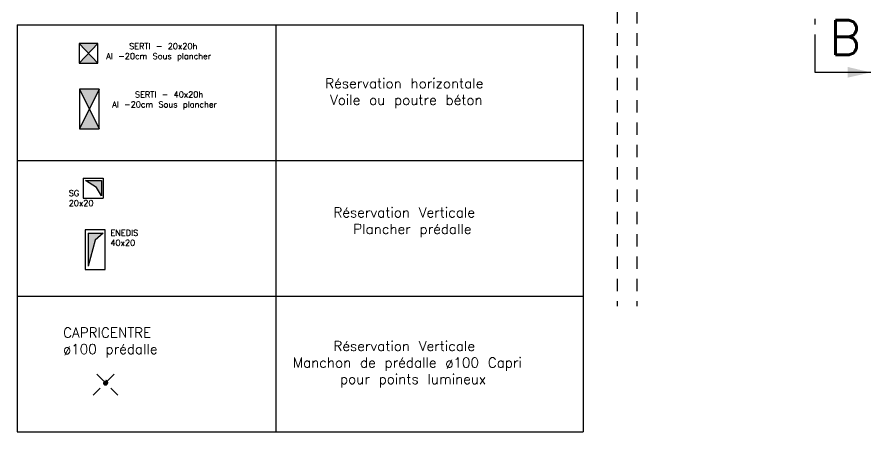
# Model space of a CAD drawing. Extents: x 308 to 787, y -199 to -146.
# Drawn here: x 318.05 to 326.65, y -182.59 to -178.4 of the extents above; entities that cross this region are included whole.
import ezdxf

# ---------------------------------------------------------------- set-up
doc = ezdxf.new("R2010")
doc.units = 0
doc.header["$LTSCALE"] = 0.5
doc.header["$MEASUREMENT"] = 0
doc.linetypes.add('CACHE', pattern=[0.375, 0.25, -0.125])
doc.linetypes.add('CONTINU', pattern=[0])
doc.layers.get('0').update_dxf_attribs({"linetype": 'CONTINUOUS'})
for name, color, linetype in [('1_AJSA_vue2', 13, 'CONTINUOUS'), ('_ SERTI RESERVATION', 210, 'CACHE'), ('ELFOATTR', 7, 'CONTINUOUS'), ('REP-COUPES', 5, 'CONTINUOUS')]:
    doc.layers.add(name, color=color, linetype=linetype)
doc.styles.add('ROMANS8', font='romans.shx', dxfattribs={"width": 0.7})
doc.styles.get("Standard").update_dxf_attribs({"font": 'txt.shx'})

# ---------------------------------------------------------------- blocks, each defined once
blk = doc.blocks.new('Ldouille')
h = blk.add_hatch(color=256)
h.dxf.hatch_style = 1
h.paths.add_polyline_path([(8.8, 0, 1), (-8.8, 0, 1)])
for p, q in [((-50, 50), (50, -50)), ((50, 50), (-50, -50))]:
    blk.add_line(p, q)
blk.add_circle((0, 0), 8.82)
at = {"layer": 'ELFOATTR', "flags": 11}
for tag, p in [('LUM', (45.3, -4.4, 0)), ('NOM', (45.3, -21.2, 0))]:
    blk.add_attdef(tag, p, '', height=10, dxfattribs=at)

msp = doc.modelspace()

# ---------------------------------------------------------------- hatches: boundary and pattern name
at = {"layer": '_ SERTI RESERVATION', "linetype": 'CONTINU'}
h = msp.add_hatch(color=6, dxfattribs=at)
h.dxf.hatch_style = 1
h.paths.add_polyline_path([(318.7695, -178.7688), (318.8645, -178.6688), (318.6745, -178.6688)])
h.paths.add_polyline_path([(318.8645, -178.8688), (318.7695, -178.7688), (318.6745, -178.8688)])
h = msp.add_hatch(color=6, dxfattribs=at)
h.dxf.hatch_style = 1
h.paths.add_polyline_path([(318.7786, -179.328), (318.8786, -179.128), (318.6786, -179.128)])
h.paths.add_polyline_path([(318.8786, -179.528), (318.7786, -179.328), (318.6786, -179.528)])
at = {"layer": '_ SERTI RESERVATION', "linetype": 'ByBlock'}
h = msp.add_hatch(color=256, dxfattribs=at)
h.dxf.hatch_style = 1
h.paths.add_polyline_path([(318.9025, -180.0516), (318.7382, -180.0516), (318.8517, -180.1202), (318.9025, -180.2067)])
h = msp.add_hatch(color=256, dxfattribs=at)
h.dxf.hatch_style = 1
h.paths.add_polyline_path([(318.8365, -180.6508), (318.9174, -180.5804), (318.765, -180.5804), (318.765, -180.9128)])

# ---------------------------------------------------------------- linework, layer by layer
at = {"layer": '1_AJSA_vue2', "linetype": 'CACHE'}
for p, q in [((324.0959, -177.6662), (324.0959, -181.3169)), ((324.2947, -177.6662), (324.2947, -181.3169))]:
    msp.add_line(p, q, dxfattribs=at)
at = {"layer": '_ SERTI RESERVATION', "color": 7, "linetype": 'CONTINU'}
for p, q in [((318.0504, -178.48), (318.0504, -182.5858)), ((318.0504, -178.48), (323.7554, -178.48)), ((320.6565, -178.48), (320.6565, -182.5858)), ((323.7554, -178.48), (323.7554, -182.5858)), ((318.0504, -179.8486), (323.7554, -179.8486)), ((318.0504, -181.2172), (323.7554, -181.2172)), ((318.0504, -182.5858), (323.7554, -182.5858))]:
    msp.add_line(p, q, dxfattribs=at)
at = {"layer": '_ SERTI RESERVATION', "linetype": 'CONTINU'}
for p, q in [((318.6745, -178.6688), (318.6745, -178.8688)), ((318.8645, -178.6688), (318.6745, -178.6688)), ((318.6745, -178.6688), (318.8645, -178.8688)), ((318.8645, -178.6688), (318.6745, -178.8688)), ((318.8645, -178.8688), (318.8645, -178.6688)), ((318.6745, -178.8688), (318.8645, -178.8688)), ((318.6786, -179.128), (318.6786, -179.528)), ((318.8786, -179.128), (318.6786, -179.128)), ((318.6786, -179.128), (318.8786, -179.528)), ((318.8786, -179.128), (318.6786, -179.528)), ((318.8786, -179.528), (318.8786, -179.128)), ((318.6786, -179.528), (318.8786, -179.528))]:
    msp.add_line(p, q, dxfattribs=at)
at = {"layer": '_ SERTI RESERVATION', "linetype": 'ByBlock'}
for p, q in [((318.7374, -180.5469), (318.7374, -180.9469)), ((318.9374, -180.5469), (318.7374, -180.5469)), ((318.9374, -180.9469), (318.9374, -180.5469)), ((318.765, -180.5804), (318.765, -180.9128)), ((318.765, -180.5804), (318.9174, -180.5804)), ((318.8365, -180.6508), (318.765, -180.9128)), ((318.9174, -180.5804), (318.8365, -180.6508)), ((318.7374, -180.9469), (318.9374, -180.9469))]:
    msp.add_line(p, q, dxfattribs=at)
for points in [[(318.7167, -180.0281), (318.7167, -180.2281), (318.9167, -180.2281), (318.9167, -180.2281)], [(318.7167, -180.0281), (318.9167, -180.0281), (318.9167, -180.2281)], [(318.7382, -180.0516), (318.9025, -180.0516), (318.9025, -180.2067), (318.8517, -180.1202), (318.7382, -180.0516)]]:
    msp.add_lwpolyline(points, dxfattribs=at)
at = {"layer": 'REP-COUPES'}
msp.add_line((326.0916, -178.4774), (326.0916, -178.4218), dxfattribs=at)
msp.add_lwpolyline([(326.6529, -178.9606), (326.0916, -178.9606), (326.0916, -178.579)], dxfattribs=at)
msp.add_solid([(326.4192, -178.9058), (326.6529, -178.9606), (326.4192, -179.0132)], dxfattribs=at)

# ---------------------------------------------------------------- block references
at = {"layer": '_ SERTI RESERVATION', "xscale": -0.002500000019839044, "yscale": 0.002500000019839044, "zscale": 0.003999999999999999, "rotation": 180}
msp.add_blockref('Ldouille', (318.9414, -182.0892), dxfattribs=at)

# ---------------------------------------------------------------- texts
at = {"layer": '_ SERTI RESERVATION', "linetype": 'ByBlock', "attachment_point": 1}
for s, width, gutter_width, insert, char_height in [('\\pi0.34531;SERTI - 20x20h\\P\\pi0.11531;AI -20cm Sous plancher', 1.470611, 1, (318.8336, -178.6664), 0.06), ('\\pi0.34531;SERTI - 40x20h\\P\\pi0.11531;AI -20cm Sous plancher', 1.470611, 1, (318.8925, -179.1532), 0.06), ('SG\\P20x20', 0.355054, 1, (318.5709, -180.1484), 0.06), ('ENEDIS\\P40x20', 0.355054, 1, (318.9909, -180.5479), 0.06), ('CAPRICENTRE\\Pø100 prédalle', 1.472691, 7.9227, (318.5144, -181.534), 0.1)]:
    msp.add_mtext_dynamic_manual_height_columns(s, width=width, gutter_width=gutter_width, heights=[0], dxfattribs=dict(at, insert=insert, char_height=char_height))
at = {"layer": '_ SERTI RESERVATION', "color": 7, "linetype": 'ByBlock', "char_height": 0.1, "attachment_point": 1}
for s, insert in [('\\pi0.73709;Réservation horizontale\\P\\pi0.78709;Voile ou poutre béton', (320.4173, -179.0208)), ('\\pi0.82042;Réservation Verticale\\P\\pi1.0204;Plancher prédalle', (320.4173, -180.3228)), ('\\pi0.82042;Réservation Verticale\\P\\pi0.41209;Manchon de prédalle ø100 Capri\\P\\pi0.88709;pour points lumineux', (320.4173, -181.6695))]:
    msp.add_mtext_dynamic_manual_height_columns(s, width=3.557507, gutter_width=1, heights=[0], dxfattribs=dict(at, insert=insert))
at = {"layer": 'REP-COUPES', "style": 'ROMANS8'}
msp.add_text('B', height=0.35, dxfattribs=at).set_placement((326.237, -178.7841))

doc.saveas('drawing.dxf')
